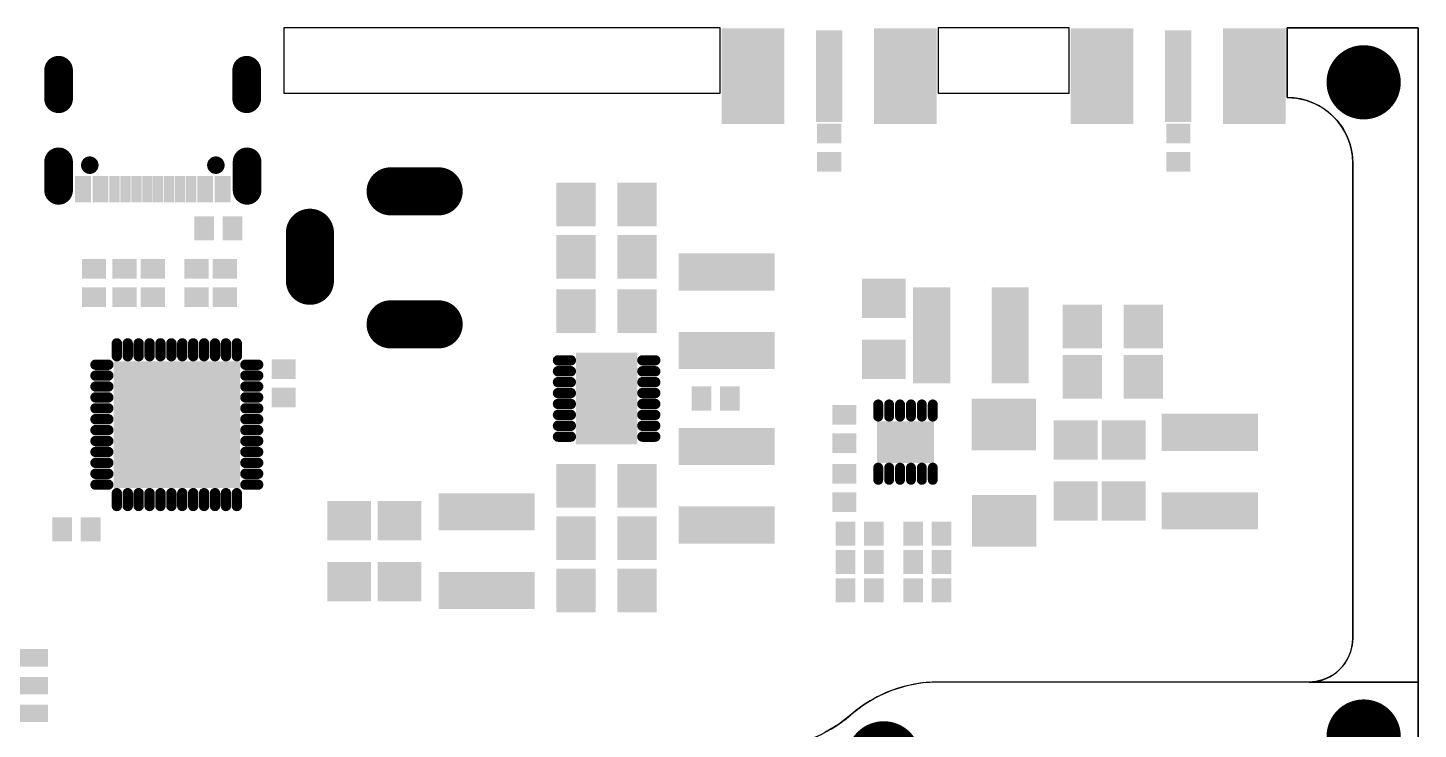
# Model space of a CAD drawing. Extents: x 0 to 122, y 0 to 96.
# Drawn here: x 58.3 to 122, y 63.8 to 96 of the extents above; entities that cross this region are included whole.
import ezdxf

# ---------------------------------------------------------------- set-up
doc = ezdxf.new("R2010")
doc.units = 0
doc.layers.add('29', color=253, linetype='CONTINUOUS')

# ---------------------------------------------------------------- blocks, each defined once
blk = doc.blocks.new('RECT')
blk.add_solid([(-0.5, -0.5), (0.5, -0.5), (-0.5, 0.5), (0.5, 0.5)])
blk = doc.blocks.new('RECT162224X72512R100')
at = {"const_width": 0.2266}
blk.add_lwpolyline([(0.3936, 0), (0.3936, 0, 0.4142), (0.2803, 0.1133), (-0.2803, 0.1133, 0.4142), (-0.3936, 0), (-0.3936, 0, 0.4142), (-0.2803, -0.1133), (0.2803, -0.1133, 0.4142)], format="xyb", close=True, dxfattribs=at)
blk.add_solid([(-0.3058, -0.0254), (0.3058, -0.0254), (-0.3058, 0.0254), (0.3058, 0.0254)])
blk = doc.blocks.new('RECT170112X75712R100')
at = {"const_width": 0.2366}
blk.add_lwpolyline([(0.4133, 0), (0.4133, 0, 0.4142), (0.295, 0.1183), (-0.295, 0.1183, 0.4142), (-0.4133, 0), (-0.4133, 0, 0.4142), (-0.295, -0.1183), (0.295, -0.1183, 0.4142)], format="xyb", close=True, dxfattribs=at)
blk.add_solid([(-0.3204, -0.0254), (0.3204, -0.0254), (-0.3204, 0.0254), (0.3204, 0.0254)])
blk = doc.blocks.new('LONGP100')
at = {"const_width": 1}
blk.add_lwpolyline([(-0.5, 0), (0.5, 0)], dxfattribs=at)
at = {"const_width": 0.5}
for points in [[(-0.5, 0.25, 1), (-0.5, -0.25)], [(0.5, -0.25, 1), (0.5, 0.25)]]:
    blk.add_lwpolyline(points, format="xyb", dxfattribs=at)

msp = doc.modelspace()

# ---------------------------------------------------------------- linework, layer by layer
at = {"layer": '29'}
for p, q in [((70, 96), (70, 93)), ((90, 96), (70, 96)), ((70, 96), (70, 93)), ((90, 96), (70, 96)), ((90, 93), (90, 96)), ((90, 93), (90, 96)), ((100, 96), (100, 93)), ((106, 96), (100, 96)), ((100, 96), (100, 93)), ((106, 96), (100, 96)), ((106, 93), (106, 96)), ((106, 93), (106, 96)), ((122, 96), (116, 96)), ((116, 96), (116, 92.8)), ((116, 96), (122, 96)), ((116, 92.8), (116, 96)), ((122, 66), (122, 96)), ((122, 96), (122, 0)), ((70, 93), (90, 93)), ((70, 93), (90, 93)), ((100, 93), (106, 93)), ((100, 93), (106, 93)), ((116, 92.8), (116.4269, 92.7695)), ((116.4269, 92.7695), (116.8452, 92.6785)), ((116.8452, 92.6785), (117.2462, 92.5289)), ((117.2462, 92.5289), (117.6219, 92.3238)), ((117.6219, 92.3238), (117.9646, 92.0673)), ((117.9646, 92.0673), (118.2673, 91.7646)), ((118.2673, 91.7646), (118.5238, 91.4219)), ((118.5238, 91.4219), (118.7289, 91.0462)), ((118.7289, 91.0462), (118.8785, 90.6452)), ((118.8785, 90.6452), (118.9695, 90.2269)), ((118.9695, 90.2269), (119, 89.8)), ((119, 89.8), (119, 68)), ((119, 89), (119, 89.8)), ((119, 69), (119, 89)), ((119, 68), (119, 69)), ((118.9754, 67.6871), (118.9021, 67.382)), ((119, 68), (118.9754, 67.6871)), ((118.782, 67.092), (118.618, 66.8244)), ((118.9021, 67.382), (118.782, 67.092)), ((118.1756, 66.382), (117.908, 66.218)), ((118.4142, 66.5858), (118.1756, 66.382)), ((118.618, 66.8244), (118.4142, 66.5858)), ((98.5588, 65.8268), (97.864, 65.6127)), ((99.2742, 65.9566), (98.5588, 65.8268)), ((100, 66), (99.2742, 65.9566)), ((122, 66), (100, 66)), ((117, 66), (100, 66)), ((117.3129, 66.0246), (117, 66)), ((117, 66), (122, 66)), ((117.618, 66.0979), (117.3129, 66.0246)), ((117.908, 66.218), (117.618, 66.0979)), ((122, 0), (122, 66)), ((97.1997, 65.3171), (96.5754, 64.9445)), ((97.864, 65.6127), (97.1997, 65.3171)), ((96, 64.5), (95.4246, 64.0555)), ((96.5754, 64.9445), (96, 64.5)), ((95.4246, 64.0555), (94.8003, 63.6829))]:
    msp.add_line(p, q, dxfattribs=at)
for points, const_width in [([(119.5, 92.6492, 1), (119.5, 94.3508, 1), (119.5, 92.6492)], 1.7016), ([(61.11, 89.4992, 1), (61.11, 89.9008, 1), (61.11, 89.4992)], 0.4016), ([(66.89, 89.4992, 1), (66.89, 89.9008, 1), (66.89, 89.4992)], 0.4016), ([(119.5, 62.6492, 1), (119.5, 64.3508, 1), (119.5, 62.6492)], 1.7016), ([(97.5, 61.6492, 1), (97.5, 63.3508, 1), (97.5, 61.6492)], 1.7016)]:
    msp.add_lwpolyline(points, format="xyb", dxfattribs=dict(at, const_width=const_width))
for centre, radius, start, end in [((116, 89.8), 3, 0, 90), ((117, 68), 2, 270, 0), ((100, 59.9167), 6.0833, 90, 131.1121), ((92, 69.0833), 6.0833, 270, 311.1121)]:
    msp.add_arc(centre, radius, start, end, dxfattribs=at)

# ---------------------------------------------------------------- block references
for name, p, xscale, yscale, rotation in [('RECT', (91.5054, 93.7846), 4.3942, 2.8702, 270), ('RECT', (95, 93.7846), 4.2032, 1.2032, 270), ('RECT', (98.4946, 93.7846), 4.3942, 2.8702, 270), ('RECT', (107.5054, 93.7846), 4.3942, 2.8702, 270), ('RECT', (111, 93.7846), 4.2032, 1.2032, 270), ('RECT', (114.4946, 93.7846), 4.3942, 2.8702, 270), ('LONGP100', (59.68, 93.4), 1.3112, 1.3112, 270), ('LONGP100', (68.3, 93.4), 1.3112, 1.3112, 270), ('RECT', (95, 91.15), 0.9032, 1.1032, 90), ('RECT', (111, 91.15), 0.9032, 1.1032, 270), ('LONGP100', (59.68, 89.2), 1.3112, 1.3112, 270), ('LONGP100', (68.32, 89.2), 1.3112, 1.3112, 270), ('RECT', (95, 89.85), 0.9032, 1.1032, 90), ('RECT', (111, 89.85), 0.9032, 1.1032, 270), ('RECT', (60.8, 88.6), 1.2032, 0.7232, 270), ('RECT', (61.6, 88.6), 1.2032, 0.7232, 270), ('RECT', (62.25, 88.6), 1.2032, 0.4732, 90), ('RECT', (62.75, 88.6), 1.2032, 0.4732, 90), ('RECT', (63.25, 88.6), 1.2032, 0.4732, 90), ('RECT', (63.75, 88.6), 1.2032, 0.4732, 90), ('RECT', (64.25, 88.6), 1.2032, 0.4732, 90), ('RECT', (64.75, 88.6), 1.2032, 0.4732, 90), ('RECT', (65.25, 88.6), 1.2032, 0.4732, 90), ('RECT', (65.75, 88.6), 1.2032, 0.4732, 90), ('RECT', (66.4, 88.6), 1.2032, 0.7232, 270), ('RECT', (67.2, 88.6), 1.2032, 0.7232, 270), ('RECT', (83.4, 87.9), 1.8032, 2.0032, 180), ('RECT', (86.2, 87.9), 1.8032, 2.0032, 180), ('LONGP100', (71.2, 85.5), 2.2032, 2.2032, 270), ('RECT', (83.4, 85.5), 1.8032, 2.0032, 180), ('RECT', (86.2, 85.5), 1.8032, 2.0032, 180), ('RECT', (61.3, 84.95), 0.9032, 1.1032, 90), ('RECT', (62.7, 84.95), 0.9032, 1.1032, 90), ('RECT', (64, 84.95), 0.9032, 1.1032, 270), ('RECT', (66, 84.95), 0.9032, 1.1032, 90), ('RECT', (67.3, 84.95), 0.9032, 1.1032, 90), ('RECT', (90.3, 84.8), 1.7032, 4.4032, 90), ('RECT', (97.5, 83.6), 1.8032, 2.0032, 90), ('RECT', (61.3, 83.65), 0.9032, 1.1032, 90), ('RECT', (62.7, 83.65), 0.9032, 1.1032, 90), ('RECT', (64, 83.65), 0.9032, 1.1032, 270), ('RECT', (66, 83.65), 0.9032, 1.1032, 90), ('RECT', (67.3, 83.65), 0.9032, 1.1032, 90), ('RECT', (83.4, 83), 1.8032, 2.0032, 180), ('RECT', (86.2, 83), 1.8032, 2.0032, 180), ('RECT', (106.6, 82.3), 1.8032, 2.0032, 180), ('RECT', (109.4, 82.3), 1.8032, 2.0032, 180), ('RECT', (90.3, 81.2), 1.7032, 4.4032, 90), ('RECT', (97.5, 80.8), 1.8032, 2.0032, 90), ('RECT', (84.8, 79), 2.8032, 4.2032, 180), ('RECT', (106.6, 80), 1.8032, 2.0032, 180), ('RECT', (109.4, 80), 1.8032, 2.0032, 180), ('RECT', (65.1, 77.8), 5.8032, 5.8032, 90), ('RECT', (70, 80.35), 0.9032, 1.1032, 90), ('RECT', (70, 79.05), 0.9032, 1.1032, 90), ('RECT', (89.15, 79), 0.9032, 1.1032, 180), ('RECT', (90.45, 79), 0.9032, 1.1032, 180), ('RECT', (95.7, 78.25), 0.9032, 1.1032, 90), ('RECT', (103.0016, 77.8082), 2.3622, 2.9464, 90), ('RECT', (98.5, 77), 1.9032, 2.6032, 90), ('RECT', (106.3, 77.1), 1.8032, 2.0032, 90), ('RECT', (108.5, 77.1), 1.8032, 2.0032, 90), ('RECT', (112.45, 77.45), 1.7032, 4.4032, 90), ('RECT', (90.3, 76.8), 1.7032, 4.4032, 270), ('RECT', (95.7, 76.95), 0.9032, 1.1032, 90), ('RECT', (83.4, 75), 1.8032, 2.0032, 180), ('RECT', (86.2, 75), 1.8032, 2.0032, 180), ('RECT', (95.7, 75.55), 0.9032, 1.1032, 90), ('RECT', (79.3, 73.8), 1.7032, 4.4032, 90), ('RECT', (95.7, 74.25), 0.9032, 1.1032, 90), ('RECT', (103.027, 73.3886), 2.3622, 2.9464, 90), ('RECT', (106.3, 74.3), 1.8032, 2.0032, 90), ('RECT', (108.5, 74.3), 1.8032, 2.0032, 90), ('RECT', (112.45, 73.85), 1.7032, 4.4032, 90), ('RECT', (73, 73.4), 1.8032, 2.0032, 270), ('RECT', (75.3, 73.4), 1.8032, 2.0032, 270), ('RECT', (90.3, 73.2), 1.7032, 4.4032, 270), ('RECT', (59.85, 73), 0.9032, 1.1032, 180), ('RECT', (61.15, 73), 0.9032, 1.1032, 180), ('RECT', (83.4, 72.6), 1.8032, 2.0032, 180), ('RECT', (86.2, 72.6), 1.8032, 2.0032, 180), ('RECT', (98.85, 72.8), 0.9032, 1.1032, 180), ('RECT', (100.15, 72.8), 0.9032, 1.1032, 180), ('RECT', (73, 70.6), 1.8032, 2.0032, 270), ('RECT', (75.3, 70.6), 1.8032, 2.0032, 270), ('RECT', (79.3, 70.2), 1.7032, 4.4032, 90), ('RECT', (83.4, 70.2), 1.8032, 2.0032, 180), ('RECT', (86.2, 70.2), 1.8032, 2.0032, 180), ('RECT', (58, 67.105), 0.8032, 2.4032, 90), ('RECT', (58, 65.835), 0.8032, 2.4032, 90), ('RECT', (58, 64.565), 0.8032, 2.4032, 90)]:
    msp.add_blockref(name, p, dxfattribs=dict(at, xscale=xscale, yscale=yscale, rotation=rotation))
for name, p, xscale, yscale in [('LONGP100', (76, 88.5), 2.2032, 2.2032), ('RECT', (66.35, 86.8), 0.9032, 1.1032), ('RECT', (67.65, 86.8), 0.9032, 1.1032), ('LONGP100', (76, 82.4), 2.2032, 2.2032), ('RECT', (99.7, 81.9), 1.7032, 4.4032), ('RECT', (103.3, 81.9), 1.7032, 4.4032), ('RECT', (95.75, 72.8), 0.9032, 1.1032), ('RECT', (97.05, 72.8), 0.9032, 1.1032), ('RECT', (95.75, 71.5), 0.9032, 1.1032), ('RECT', (97.05, 71.5), 0.9032, 1.1032), ('RECT', (98.85, 71.5), 0.9032, 1.1032), ('RECT', (100.15, 71.5), 0.9032, 1.1032), ('RECT', (95.75, 70.2), 0.9032, 1.1032), ('RECT', (97.05, 70.2), 0.9032, 1.1032), ('RECT', (98.85, 70.2), 0.9032, 1.1032), ('RECT', (100.15, 70.2), 0.9032, 1.1032)]:
    msp.add_blockref(name, p, dxfattribs=dict(at, xscale=xscale, yscale=yscale))
for name, p, rotation in [('RECT170112X75712R100', (62.35, 81.2346), 90), ('RECT170112X75712R100', (62.85, 81.2346), 90), ('RECT170112X75712R100', (63.35, 81.2346), 90), ('RECT170112X75712R100', (63.85, 81.2346), 90), ('RECT170112X75712R100', (64.35, 81.2346), 90), ('RECT170112X75712R100', (64.85, 81.2346), 90), ('RECT170112X75712R100', (65.35, 81.2346), 90), ('RECT170112X75712R100', (65.85, 81.2346), 90), ('RECT170112X75712R100', (66.35, 81.2346), 90), ('RECT170112X75712R100', (66.85, 81.2346), 90), ('RECT170112X75712R100', (67.35, 81.2346), 90), ('RECT170112X75712R100', (67.85, 81.2346), 90), ('RECT170112X75712R100', (82.8654, 80.75), 180), ('RECT170112X75712R100', (86.7346, 80.75), 180), ('RECT170112X75712R100', (61.6654, 80.55), 180), ('RECT170112X75712R100', (68.5346, 80.55), 180), ('RECT170112X75712R100', (82.8654, 80.25), 180), ('RECT170112X75712R100', (86.7346, 80.25), 180), ('RECT170112X75712R100', (61.6654, 80.05), 180), ('RECT170112X75712R100', (61.6654, 79.55), 180), ('RECT170112X75712R100', (68.5346, 80.05), 180), ('RECT170112X75712R100', (68.5346, 79.55), 180), ('RECT170112X75712R100', (82.8654, 79.75), 180), ('RECT170112X75712R100', (86.7346, 79.75), 180), ('RECT170112X75712R100', (61.6654, 79.05), 180), ('RECT170112X75712R100', (68.5346, 79.05), 180), ('RECT170112X75712R100', (82.8654, 79.25), 180), ('RECT170112X75712R100', (86.7346, 79.25), 180), ('RECT170112X75712R100', (61.6654, 78.55), 180), ('RECT170112X75712R100', (68.5346, 78.55), 180), ('RECT170112X75712R100', (82.8654, 78.75), 180), ('RECT170112X75712R100', (82.8654, 78.25), 180), ('RECT170112X75712R100', (86.7346, 78.75), 180), ('RECT170112X75712R100', (86.7346, 78.25), 180), ('RECT162224X72512R100', (97.25, 78.4506), 90), ('RECT162224X72512R100', (97.75, 78.4506), 90), ('RECT162224X72512R100', (98.25, 78.4506), 90), ('RECT162224X72512R100', (98.75, 78.4506), 90), ('RECT162224X72512R100', (99.25, 78.4506), 90), ('RECT162224X72512R100', (99.75, 78.4506), 90), ('RECT170112X75712R100', (61.6654, 78.05), 180), ('RECT170112X75712R100', (61.6654, 77.55), 180), ('RECT170112X75712R100', (68.5346, 78.05), 180), ('RECT170112X75712R100', (68.5346, 77.55), 180), ('RECT170112X75712R100', (82.8654, 77.75), 180), ('RECT170112X75712R100', (86.7346, 77.75), 180), ('RECT170112X75712R100', (61.6654, 77.05), 180), ('RECT170112X75712R100', (68.5346, 77.05), 180), ('RECT170112X75712R100', (82.8654, 77.25), 180), ('RECT170112X75712R100', (86.7346, 77.25), 180), ('RECT170112X75712R100', (61.6654, 76.55), 180), ('RECT170112X75712R100', (68.5346, 76.55), 180), ('RECT170112X75712R100', (61.6654, 76.05), 180), ('RECT170112X75712R100', (68.5346, 76.05), 180), ('RECT162224X72512R100', (97.25, 75.5494), 90), ('RECT162224X72512R100', (97.75, 75.5494), 90), ('RECT162224X72512R100', (98.25, 75.5494), 90), ('RECT162224X72512R100', (98.75, 75.5494), 90), ('RECT162224X72512R100', (99.25, 75.5494), 90), ('RECT162224X72512R100', (99.75, 75.5494), 90), ('RECT170112X75712R100', (61.6654, 75.55), 180), ('RECT170112X75712R100', (61.6654, 75.05), 180), ('RECT170112X75712R100', (68.5346, 75.55), 180), ('RECT170112X75712R100', (68.5346, 75.05), 180), ('RECT170112X75712R100', (62.35, 74.3654), 90), ('RECT170112X75712R100', (62.85, 74.3654), 90), ('RECT170112X75712R100', (63.35, 74.3654), 90), ('RECT170112X75712R100', (63.85, 74.3654), 90), ('RECT170112X75712R100', (64.35, 74.3654), 90), ('RECT170112X75712R100', (64.85, 74.3654), 90), ('RECT170112X75712R100', (65.35, 74.3654), 90), ('RECT170112X75712R100', (65.85, 74.3654), 90), ('RECT170112X75712R100', (66.35, 74.3654), 90), ('RECT170112X75712R100', (66.85, 74.3654), 90), ('RECT170112X75712R100', (67.35, 74.3654), 90), ('RECT170112X75712R100', (67.85, 74.3654), 90)]:
    msp.add_blockref(name, p, dxfattribs=dict(at, rotation=rotation))

doc.saveas('drawing.dxf')
